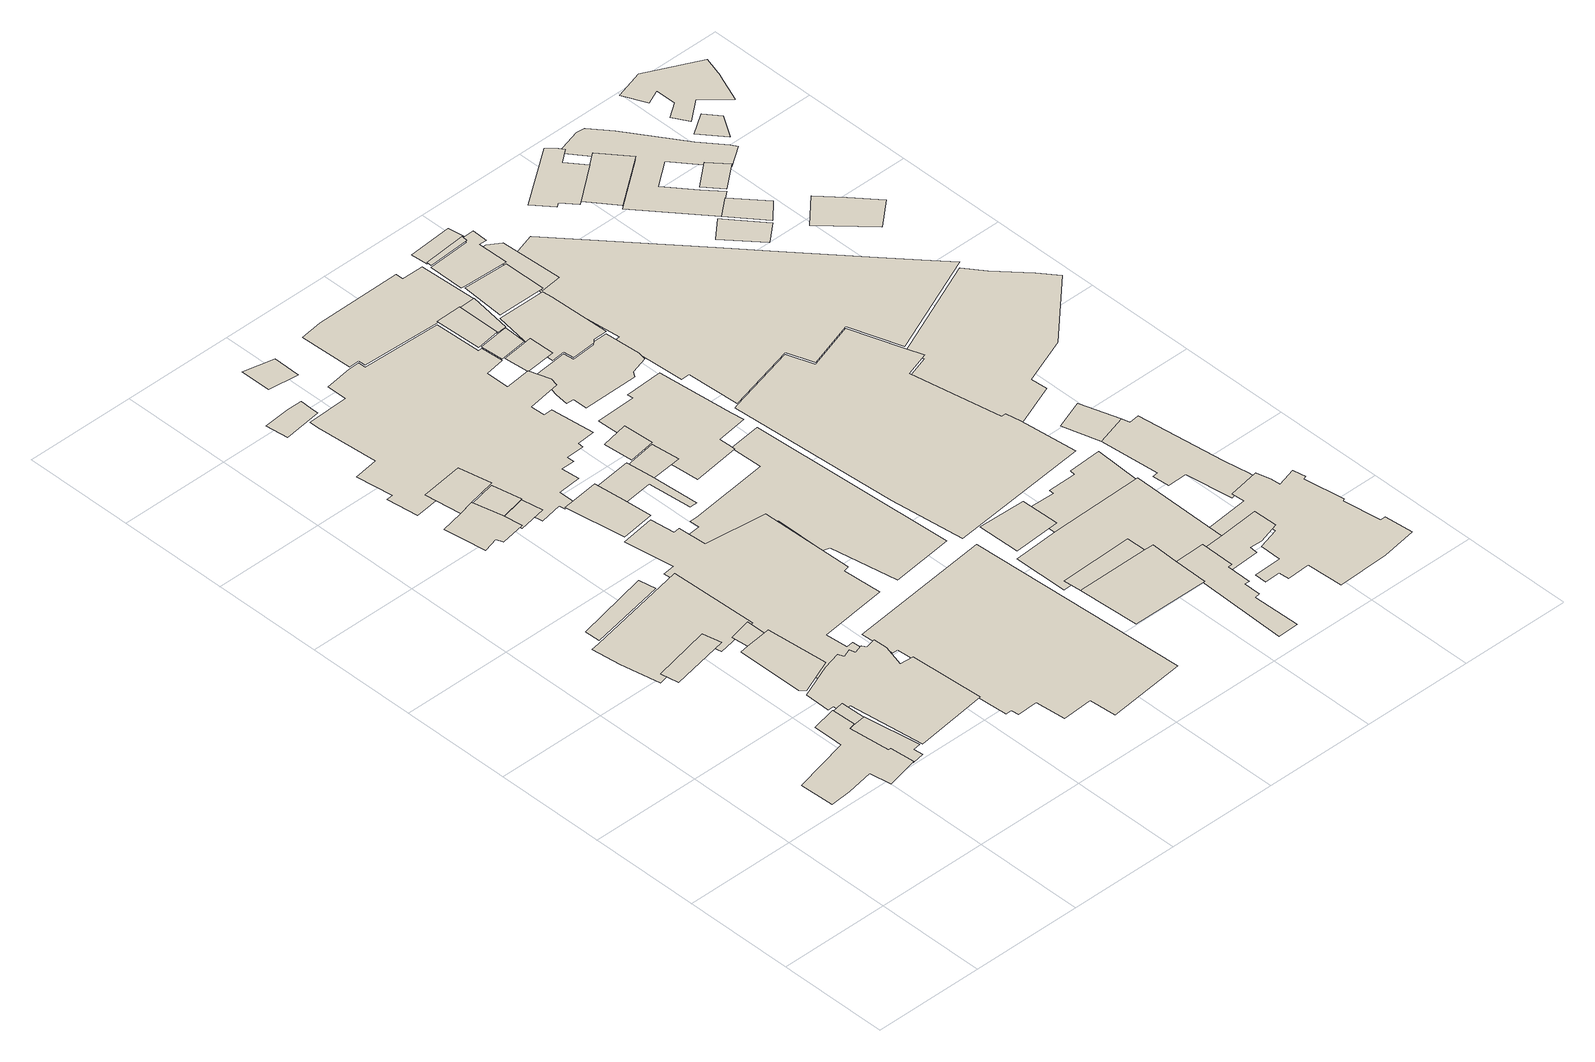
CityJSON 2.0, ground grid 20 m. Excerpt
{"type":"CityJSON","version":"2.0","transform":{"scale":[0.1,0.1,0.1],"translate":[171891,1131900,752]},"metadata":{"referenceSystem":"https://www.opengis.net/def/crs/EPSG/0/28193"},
"CityObjects":{
"building1":{"type":"Building","attributes":{"numberOfFloors":{"value":2,"sources":[{"name":"Amiran Atlas, sheet 12, map 4.3","type":"Secondary cartographic source"}],"paradata":{"author":"Beatrice Vaienti","date":"29-05-2023","comments":"In the atlas the value is \"1-3\", we have chosen a random value between 1 and 3 assigning a higher probability to 1 and 2 floors, respectively p=[0.35,0.35,0.3] for 1, 2, 3 floors","version":0}},"roof":{"type":{"value":"domed","paradata":{"author":"Beatrice Vaienti","date":"29-05-2023","version":0}}},"updatedGeometry":true,"terrainDifference":{"value":"2.074481628805632"}},"geometry":[{"type":"MultiSurface","lod":"0","boundaries":[[[0,1,2,3,4,5,6,7,8,9,10,11,12,13]]]}]},
"building2":{"type":"Building","attributes":{"numberOfFloors":{"value":2,"sources":[{"name":"Amiran Atlas, sheet 12, map 4.3","type":"Secondary cartographic source"}],"paradata":{"author":"Beatrice Vaienti","date":"29-05-2023","comments":"In the atlas the value is \"1-3\", we have chosen a random value between 1 and 3 assigning a higher probability to 1 and 2 floors, respectively p=[0.35,0.35,0.3] for 1, 2, 3 floors","version":0}},"roof":{"type":{"value":"flat","paradata":{"author":"Beatrice Vaienti","date":"29-05-2023","version":0}}},"updatedGeometry":true,"terrainDifference":{"value":"0.5486782169609796"}},"geometry":[{"type":"MultiSurface","lod":"0","boundaries":[[[14,15,16,17,18,19,20,21,22]]]}]},
"building3":{"type":"Building","attributes":{"numberOfFloors":{"value":3,"sources":[{"name":"Amiran Atlas, sheet 12, map 4.3","type":"Secondary cartographic source"}],"paradata":{"author":"Beatrice Vaienti","date":"29-05-2023","comments":"In the atlas the value is \"1-3\", we have chosen a random value between 1 and 3 assigning a higher probability to 1 and 2 floors, respectively p=[0.35,0.35,0.3] for 1, 2, 3 floors","version":0}},"roof":{"type":{"value":"domed","paradata":{"author":"Beatrice Vaienti","date":"29-05-2023","version":0}}},"updatedGeometry":true,"terrainDifference":{"value":"0.3762111903219484"}},"geometry":[{"type":"MultiSurface","lod":"0","boundaries":[[[23,24,25,26]]]}]},
"building4":{"type":"Building","attributes":{"numberOfFloors":{"value":2,"sources":[{"name":"Amiran Atlas, sheet 12, map 4.3","type":"Secondary cartographic source"}],"paradata":{"author":"Beatrice Vaienti","date":"29-05-2023","comments":"In the atlas the value is \"1-3\", we have chosen a random value between 1 and 3 assigning a higher probability to 1 and 2 floors, respectively p=[0.35,0.35,0.3] for 1, 2, 3 floors","version":0}},"roof":{"type":{"value":"domed","paradata":{"author":"Beatrice Vaienti","date":"29-05-2023","version":0}}},"updatedGeometry":true,"terrainDifference":{"value":"1.3086938711354743"}},"geometry":[{"type":"MultiSurface","lod":"0","boundaries":[[[27,28,29,30]]]}]},
"building5":{"type":"Building","attributes":{"numberOfFloors":{"value":2,"sources":[{"name":"Amiran Atlas, sheet 12, map 4.3","type":"Secondary cartographic source"}],"paradata":{"author":"Beatrice Vaienti","date":"29-05-2023","comments":"In the atlas the value is \"1-3\", we have chosen a random value between 1 and 3 assigning a higher probability to 1 and 2 floors, respectively p=[0.35,0.35,0.3] for 1, 2, 3 floors","version":0}},"roof":{"type":{"value":"domed","paradata":{"author":"Beatrice Vaienti","date":"29-05-2023","version":0}}},"updatedGeometry":true,"terrainDifference":{"value":"3.072391813433031"}},"geometry":[{"type":"MultiSurface","lod":"0","boundaries":[[[31,32,33,34,35,36,37,38,39,40]]]}]},
"building6":{"type":"Building","attributes":{"numberOfFloors":{"value":1,"sources":[{"name":"Amiran Atlas, sheet 12, map 4.3","type":"Secondary cartographic source"}],"paradata":{"author":"Beatrice Vaienti","date":"29-05-2023","comments":"In the atlas the value is \"1-3\", we have chosen a random value between 1 and 3 assigning a higher probability to 1 and 2 floors, respectively p=[0.35,0.35,0.3] for 1, 2, 3 floors","version":0}},"roof":{"type":{"value":"hip","paradata":{"author":"Beatrice Vaienti","date":"29-05-2023","comments":"In the Atlas the value is reported is 'gabled (tiles)', however it is not clear whether it refers to a hip or a gable roof. Therefore we assigned a random value between the two.","version":0}}},"updatedGeometry":true,"terrainDifference":{"value":"2.0633502601463114"}},"geometry":[{"type":"MultiSurface","lod":"0","boundaries":[[[41,42,43,44]]]}]},
"building7":{"type":"Building","attributes":{"numberOfFloors":{"value":1,"sources":[{"name":"Amiran Atlas, sheet 12, map 4.3","type":"Secondary cartographic source"}],"paradata":{"author":"Beatrice Vaienti","date":"29-05-2023","comments":"In the atlas the value is \"1-3\", we have chosen a random value between 1 and 3 assigning a higher probability to 1 and 2 floors, respectively p=[0.35,0.35,0.3] for 1, 2, 3 floors","version":0}},"roof":{"type":{"value":"domed","paradata":{"author":"Beatrice Vaienti","date":"29-05-2023","version":0}}},"updatedGeometry":true,"terrainDifference":{"value":"1.0627890467219987"}},"geometry":[{"type":"MultiSurface","lod":"0","boundaries":[[[45,46,47,48,49,50,51]]]}]},
"building8":{"type":"Building","attributes":{"numberOfFloors":{"value":2,"sources":[{"name":"Amiran Atlas, sheet 12, map 4.3","type":"Secondary cartographic source"}],"paradata":{"author":"Beatrice Vaienti","date":"29-05-2023","comments":"In the atlas the value is \"1-3\", we have chosen a random value between 1 and 3 assigning a higher probability to 1 and 2 floors, respectively p=[0.35,0.35,0.3] for 1, 2, 3 floors","version":0}},"roof":{"type":{"value":"domed","paradata":{"author":"Beatrice Vaienti","date":"29-05-2023","version":0}}},"updatedGeometry":true,"terrainDifference":{"value":"1.9803051001821879"}},"geometry":[{"type":"MultiSurface","lod":"0","boundaries":[[[52,53,54,55,56,57,58,59,60,61,62,63,64,65,66,67,68,69]]]}]},
"building9":{"type":"Building","attributes":{"numberOfFloors":{"value":3,"sources":[{"name":"Amiran Atlas, sheet 12, map 4.3","type":"Secondary cartographic source"}],"paradata":{"author":"Beatrice Vaienti","date":"29-05-2023","comments":"In the atlas the value is \"1-3\", we have chosen a random value between 1 and 3 assigning a higher probability to 1 and 2 floors, respectively p=[0.35,0.35,0.3] for 1, 2, 3 floors","version":0}},"roof":{"type":{"value":"domed","paradata":{"author":"Beatrice Vaienti","date":"29-05-2023","version":0}}},"updatedGeometry":true,"terrainDifference":{"value":"0.6016504764178535"}},"geometry":[{"type":"MultiSurface","lod":"0","boundaries":[[[70,71,72,73]]]}]},
"building10":{"type":"Building","attributes":{"numberOfFloors":{"value":2,"sources":[{"name":"Amiran Atlas, sheet 12, map 4.3","type":"Secondary cartographic source"}],"paradata":{"author":"Beatrice Vaienti","date":"29-05-2023","comments":"In the atlas the value is \"1-3\", we have chosen a random value between 1 and 3 assigning a higher probability to 1 and 2 floors, respectively p=[0.35,0.35,0.3] for 1, 2, 3 floors","version":0}},"roof":{"type":{"value":"flat","paradata":{"author":"Beatrice Vaienti","date":"29-05-2023","version":0}}},"updatedGeometry":true,"terrainDifference":{"value":"1.5404087463286706"}},"geometry":[{"type":"MultiSurface","lod":"0","boundaries":[[[74,75,76,77,78,79,80,81,82]]]}]},
"building11":{"type":"Building","attributes":{"numberOfFloors":{"value":1,"sources":[{"name":"Amiran Atlas, sheet 12, map 4.3","type":"Secondary cartographic source"}],"paradata":{"author":"Beatrice Vaienti","date":"29-05-2023","comments":"In the atlas the value is \"1-3\", we have chosen a random value between 1 and 3 assigning a higher probability to 1 and 2 floors, respectively p=[0.35,0.35,0.3] for 1, 2, 3 floors","version":0}},"roof":{"type":{"value":"gable","paradata":{"author":"Beatrice Vaienti","date":"29-05-2023","comments":"In the Atlas the value is reported is 'gabled (tiles)', however it is not clear whether it refers to a hip or a gable roof. Therefore we assigned a random value between the two.","version":0}}},"updatedGeometry":true,"terrainDifference":{"value":"1.4081937754995888"}},"geometry":[{"type":"MultiSurface","lod":"0","boundaries":[[[83,84,85,86,87]]]}]},
"building12":{"type":"Building","attributes":{"numberOfFloors":{"value":2,"sources":[{"name":"Amiran Atlas, sheet 12, map 4.3","type":"Secondary cartographic source"}],"paradata":{"author":"Beatrice Vaienti","date":"29-05-2023","comments":"In the atlas the value is \"1-3\", we have chosen a random value between 1 and 3 assigning a higher probability to 1 and 2 floors, respectively p=[0.35,0.35,0.3] for 1, 2, 3 floors","version":0}},"roof":{"type":{"value":"flat","paradata":{"author":"Beatrice Vaienti","date":"29-05-2023","version":0}}},"updatedGeometry":true,"terrainDifference":{"value":"0.8635000470690429"}},"geometry":[{"type":"MultiSurface","lod":"0","boundaries":[[[88,89,90,91]]]}]},
"building13":{"type":"Building","attributes":{"numberOfFloors":{"value":1,"sources":[{"name":"Amiran Atlas, sheet 12, map 4.3","type":"Secondary cartographic source"}],"paradata":{"author":"Beatrice Vaienti","date":"29-05-2023","comments":"In the atlas the value is \"1-3\", we have chosen a random value between 1 and 3 assigning a higher probability to 1 and 2 floors, respectively p=[0.35,0.35,0.3] for 1, 2, 3 floors","version":0}},"roof":{"type":{"value":"flat","paradata":{"author":"Beatrice Vaienti","date":"29-05-2023","version":0}}},"updatedGeometry":true,"terrainDifference":{"value":"1.0301805889362003"}},"geometry":[{"type":"MultiSurface","lod":"0","boundaries":[[[92,93,94,95]]]}]},
"building14":{"type":"Building","attributes":{"numberOfFloors":{"value":1,"sources":[{"name":"Amiran Atlas, sheet 12, map 4.3","type":"Secondary cartographic source"}],"paradata":{"author":"Beatrice Vaienti","date":"29-05-2023","comments":"In the atlas the value is \"1-3\", we have chosen a random value between 1 and 3 assigning a higher probability to 1 and 2 floors, respectively p=[0.35,0.35,0.3] for 1, 2, 3 floors","version":0}},"roof":{"type":{"value":"flat","paradata":{"author":"Beatrice Vaienti","date":"29-05-2023","version":0}}},"updatedGeometry":true,"terrainDifference":{"value":"0.7000144568916876"}},"geometry":[{"type":"MultiSurface","lod":"0","boundaries":[[[96,97,98,99,100,101]]]}]},
"building15":{"type":"Building","attributes":{"numberOfFloors":{"value":3,"sources":[{"name":"Amiran Atlas, sheet 12, map 4.3","type":"Secondary cartographic source"}],"paradata":{"author":"Beatrice Vaienti","date":"29-05-2023","comments":"In the atlas the value is \"1-3\", we have chosen a random value between 1 and 3 assigning a higher probability to 1 and 2 floors, respectively p=[0.35,0.35,0.3] for 1, 2, 3 floors","version":0}},"roof":{"type":{"value":"flat","paradata":{"author":"Beatrice Vaienti","date":"29-05-2023","version":0}}},"updatedGeometry":true,"terrainDifference":{"value":"4.103244663684164"}},"geometry":[{"type":"MultiSurface","lod":"0","boundaries":[[[102,103,104,105,106,107,108,109,110,111,112,113,114,115,116,117,118,119,120,121,122,123,124,125,126,127,128,129]]]}]},
"building16":{"type":"Building","attributes":{"numberOfFloors":{"value":3,"sources":[{"name":"Amiran Atlas, sheet 12, map 4.3","type":"Secondary cartographic source"}],"paradata":{"author":"Beatrice Vaienti","date":"29-05-2023","comments":"In the atlas the value is \"1-3\", we have chosen a random value between 1 and 3 assigning a higher probability to 1 and 2 floors, respectively p=[0.35,0.35,0.3] for 1, 2, 3 floors","version":0}},"roof":{"type":{"value":"flat","paradata":{"author":"Beatrice Vaienti","date":"29-05-2023","version":0}}},"updatedGeometry":true,"terrainDifference":{"value":"1.193325434871018"}},"geometry":[{"type":"MultiSurface","lod":"0","boundaries":[[[130,131,132,133,134,135]]]}]},
"building17":{"type":"Building","attributes":{"numberOfFloors":{"value":1,"sources":[{"name":"Amiran Atlas, sheet 12, map 4.3","type":"Secondary cartographic source"}],"paradata":{"author":"Beatrice Vaienti","date":"29-05-2023","comments":"In the atlas the value is \"1-3\", we have chosen a random value between 1 and 3 assigning a higher probability to 1 and 2 floors, respectively p=[0.35,0.35,0.3] for 1, 2, 3 floors","version":0}},"roof":{"type":{"value":"flat","paradata":{"author":"Beatrice Vaienti","date":"29-05-2023","version":0}}},"updatedGeometry":true,"terrainDifference":{"value":"0.6307296039356152"}},"geometry":[{"type":"MultiSurface","lod":"0","boundaries":[[[136,137,138,139]]]}]},
"building18":{"type":"Building","attributes":{"numberOfFloors":{"value":2,"sources":[{"name":"Amiran Atlas, sheet 12, map 4.3","type":"Secondary cartographic source"}],"paradata":{"author":"Beatrice Vaienti","date":"29-05-2023","comments":"In the atlas the value is \"1-3\", we have chosen a random value between 1 and 3 assigning a higher probability to 1 and 2 floors, respectively p=[0.35,0.35,0.3] for 1, 2, 3 floors","version":0}},"roof":{"type":{"value":"flat","paradata":{"author":"Beatrice Vaienti","date":"29-05-2023","version":0}}},"updatedGeometry":true,"terrainDifference":{"value":"4.043387596814894"}},"geometry":[{"type":"MultiSurface","lod":"0","boundaries":[[[140,141,142,143,144,145,146,147,148,149,150,151]]]}]},
"building19":{"type":"Building","attributes":{"numberOfFloors":{"value":2,"sources":[{"name":"Amiran Atlas, sheet 12, map 4.3","type":"Secondary cartographic source"}],"paradata":{"author":"Beatrice Vaienti","date":"29-05-2023","comments":"In the atlas the value is \"1-3\", we have chosen a random value between 1 and 3 assigning a higher probability to 1 and 2 floors, respectively p=[0.35,0.35,0.3] for 1, 2, 3 floors","version":0}},"roof":{"type":{"value":"flat","paradata":{"author":"Beatrice Vaienti","date":"29-05-2023","version":0}}},"updatedGeometry":true,"terrainDifference":{"value":"4.734466979904682"}},"geometry":[{"type":"MultiSurface","lod":"0","boundaries":[[[152,153,154,155,156,157,158,159,160,161,162,163,164,165,166,167,168,169,170,171,172,173,174,175,176,177,178,179,180,181,182,183,184,185,186,187,188,189,190,191]]]}]},
"building20":{"type":"Building","attributes":{"numberOfFloors":{"value":2,"sources":[{"name":"Amiran Atlas, sheet 12, map 4.3","type":"Secondary cartographic source"}],"paradata":{"author":"Beatrice Vaienti","date":"29-05-2023","comments":"In the atlas the value is \"1-3\", we have chosen a random value between 1 and 3 assigning a higher probability to 1 and 2 floors, respectively p=[0.35,0.35,0.3] for 1, 2, 3 floors","version":0}},"roof":{"type":{"value":"domed","paradata":{"author":"Beatrice Vaienti","date":"29-05-2023","version":0}}},"updatedGeometry":true,"terrainDifference":{"value":"1.2272207098255168"}},"geometry":[{"type":"MultiSurface","lod":"0","boundaries":[[[192,193,194,195,196,197,198]]]}]},
"building21":{"type":"Building","attributes":{"numberOfFloors":{"value":2,"sources":[{"name":"Amiran Atlas, sheet 12, map 4.3","type":"Secondary cartographic source"}],"paradata":{"author":"Beatrice Vaienti","date":"29-05-2023","comments":"In the atlas the value is \"1-3\", we have chosen a random value between 1 and 3 assigning a higher probability to 1 and 2 floors, respectively p=[0.35,0.35,0.3] for 1, 2, 3 floors","version":0}},"roof":{"type":{"value":"flat","paradata":{"author":"Beatrice Vaienti","date":"29-05-2023","version":0}}},"updatedGeometry":true,"terrainDifference":{"value":"1.0851306520896034"}},"geometry":[{"type":"MultiSurface","lod":"0","boundaries":[[[199,200,201,202,203]]]}]},
"building22":{"type":"Building","attributes":{"numberOfFloors":{"value":3,"sources":[{"name":"Amiran Atlas, sheet 12, map 4.3","type":"Secondary cartographic source"}],"paradata":{"author":"Beatrice Vaienti","date":"29-05-2023","comments":"In the atlas the value is \"1-3\", we have chosen a random value between 1 and 3 assigning a higher probability to 1 and 2 floors, respectively p=[0.35,0.35,0.3] for 1, 2, 3 floors","version":0}},"roof":{"type":{"value":"flat","paradata":{"author":"Beatrice Vaienti","date":"29-05-2023","version":0}}},"updatedGeometry":true,"terrainDifference":{"value":"3.823488168609445"}},"geometry":[{"type":"MultiSurface","lod":"0","boundaries":[[[204,205,206,207,208,209,210,211,212,213,214,215,216,217,218]]]}]},
"building23":{"type":"Building","attributes":{"numberOfFloors":{"value":1,"sources":[{"name":"Amiran Atlas, sheet 12, map 4.3","type":"Secondary cartographic source"}],"paradata":{"author":"Beatrice Vaienti","date":"29-05-2023","comments":"In the atlas the value is \"1-3\", we have chosen a random value between 1 and 3 assigning a higher probability to 1 and 2 floors, respectively p=[0.35,0.35,0.3] for 1, 2, 3 floors","version":0}},"roof":{"type":{"value":"flat","paradata":{"author":"Beatrice Vaienti","date":"29-05-2023","version":0}}},"updatedGeometry":true,"terrainDifference":{"value":"0.947136660264805"}},"geometry":[{"type":"MultiSurface","lod":"0","boundaries":[[[219,220,221,222]]]}]},
"building24":{"type":"Building","attributes":{"numberOfFloors":{"value":2,"paradata":{"author":"INFERRED","date":"05-06-2023","comments":"Random Forest Classifier","version":0}},"roof":{"type":{"value":"flat","paradata":{"author":"INFERRED","date":"05-06-2023","comments":"Random Forest Classifier","version":0}}},"updatedGeometry":true,"terrainDifference":{"value":"1.7829461298545357"}},"geometry":[{"type":"MultiSurface","lod":"0","boundaries":[[[223,224,225,226,227,228,229,230,231,232,233]]]}]},
"building25":{"type":"Building","attributes":{"numberOfFloors":{"value":1,"paradata":{"author":"INFERRED","date":"05-06-2023","comments":"Random Forest Classifier","version":0}},"roof":{"type":{"value":"flat","paradata":{"author":"Beatrice Vaienti","date":"29-05-2023","version":0}}},"updatedGeometry":true,"terrainDifference":{"value":"0.9729799682664453"}},"geometry":[{"type":"MultiSurface","lod":"0","boundaries":[[[234,235,236,237,238]]]}]},
"building26":{"type":"Building","attributes":{"numberOfFloors":{"value":1,"paradata":{"author":"INFERRED","date":"05-06-2023","comments":"Random Forest Classifier","version":0}},"roof":{"type":{"value":"flat","paradata":{"author":"INFERRED","date":"05-06-2023","comments":"Random Forest Classifier","version":0}}},"updatedGeometry":true,"terrainDifference":{"value":"0.8793564127014252"}},"geometry":[{"type":"MultiSurface","lod":"0","boundaries":[[[239,240,241,242,243]]]}]},
"building27":{"type":"Building","attributes":{"numberOfFloors":{"value":2,"sources":[{"name":"Amiran Atlas, sheet 12, map 4.3","type":"Secondary cartographic source"}],"paradata":{"author":"Beatrice Vaienti","date":"29-05-2023","comments":"In the atlas the value is \"1-3\", we have chosen a random value between 1 and 3 assigning a higher probability to 1 and 2 floors, respectively p=[0.35,0.35,0.3] for 1, 2, 3 floors","version":0}},"roof":{"type":{"value":"flat","paradata":{"author":"Beatrice Vaienti","date":"29-05-2023","version":0}}},"updatedGeometry":true,"terrainDifference":{"value":"2.7832928497674874"}},"geometry":[{"type":"MultiSurface","lod":"0","boundaries":[[[244,245,246,247,248,249,250,251,252,253,254,255,256]]]}]},
"building28":{"type":"Building","attributes":{"numberOfFloors":{"value":3,"paradata":{"author":"INFERRED","date":"05-06-2023","comments":"Random Forest Classifier","version":0}},"roof":{"type":{"value":"flat","paradata":{"author":"INFERRED","date":"05-06-2023","comments":"Random Forest Classifier","version":0}}},"updatedGeometry":true,"terrainDifference":{"value":"1.023991182203288"}},"geometry":[{"type":"MultiSurface","lod":"0","boundaries":[[[257,258,259,260]]]}]},
"building29":{"type":"Building","attributes":{"numberOfFloors":{"value":1,"sources":[{"name":"Amiran Atlas, sheet 12, map 4.3","type":"Secondary cartographic source"}],"paradata":{"author":"Beatrice Vaienti","date":"29-05-2023","comments":"In the atlas the value is \"1-3\", we have chosen a random value between 1 and 3 assigning a higher probability to 1 and 2 floors, respectively p=[0.35,0.35,0.3] for 1, 2, 3 floors","version":0}},"roof":{"type":{"value":"flat","paradata":{"author":"Beatrice Vaienti","date":"29-05-2023","version":0}}},"updatedGeometry":true,"terrainDifference":{"value":"2.372359886841732"}},"geometry":[{"type":"MultiSurface","lod":"0","boundaries":[[[261,262,263,264,265,266]]]}]},
"building30":{"type":"Building","attributes":{"numberOfFloors":{"value":3,"sources":[{"name":"Amiran Atlas, sheet 12, map 4.3","type":"Secondary cartographic source"}],"paradata":{"author":"Beatrice Vaienti","date":"29-05-2023","comments":"In the atlas the value is \"1-3\", we have chosen a random value between 1 and 3 assigning a higher probability to 1 and 2 floors, respectively p=[0.35,0.35,0.3] for 1, 2, 3 floors","version":0}},"roof":{"type":{"value":"flat","paradata":{"author":"Beatrice Vaienti","date":"29-05-2023","version":0}}},"updatedGeometry":true,"terrainDifference":{"value":"2.4997884565589485"}},"geometry":[{"type":"MultiSurface","lod":"0","boundaries":[[[267,268,269,270,271,272,273,274,275,276,277,278,279,280,281,282]]]}]},
"building31":{"type":"Building","attributes":{"numberOfFloors":{"value":1,"sources":[{"name":"Amiran Atlas, sheet 12, map 4.3","type":"Secondary cartographic source"}],"paradata":{"author":"Beatrice Vaienti","date":"29-05-2023","comments":"In the atlas the value is \"1-3\", we have chosen a random value between 1 and 3 assigning a higher probability to 1 and 2 floors, respectively p=[0.35,0.35,0.3] for 1, 2, 3 floors","version":0}},"roof":{"type":{"value":"flat","paradata":{"author":"Beatrice Vaienti","date":"29-05-2023","version":0}}},"updatedGeometry":true,"terrainDifference":{"value":"1.896383085591253"}},"geometry":[{"type":"MultiSurface","lod":"0","boundaries":[[[283,261,266,284]]]}]},
"building32":{"type":"Building","attributes":{"numberOfFloors":{"value":1,"paradata":{"author":"INFERRED","date":"05-06-2023","comments":"Random Forest Classifier","version":0}},"roof":{"type":{"value":"flat","paradata":{"author":"INFERRED","date":"05-06-2023","comments":"Random Forest Classifier","version":0}}},"updatedGeometry":true,"terrainDifference":{"value":"0.6586719896204304"}},"geometry":[{"type":"MultiSurface","lod":"0","boundaries":[[[285,286,287,288]]]}]},
"building33":{"type":"Building","attributes":{"numberOfFloors":{"value":2,"sources":[{"name":"Amiran Atlas, sheet 12, map 4.3","type":"Secondary cartographic source"}],"paradata":{"author":"Beatrice Vaienti","date":"29-05-2023","comments":"In the atlas the value is \"1-3\", we have chosen a random value between 1 and 3 assigning a higher probability to 1 and 2 floors, respectively p=[0.35,0.35,0.3] for 1, 2, 3 floors","version":0}},"roof":{"type":{"value":"flat","paradata":{"author":"Beatrice Vaienti","date":"29-05-2023","version":0}}},"updatedGeometry":true,"terrainDifference":{"value":"1.4968389882610647"}},"geometry":[{"type":"MultiSurface","lod":"0","boundaries":[[[289,290,291,292]]]}]},
"building34":{"type":"Building","attributes":{"numberOfFloors":{"value":1,"sources":[{"name":"Amiran Atlas, sheet 12, map 4.3","type":"Secondary cartographic source"}],"paradata":{"author":"Beatrice Vaienti","date":"29-05-2023","comments":"In the atlas the value is \"1-3\", we have chosen a random value between 1 and 3 assigning a higher probability to 1 and 2 floors, respectively p=[0.35,0.35,0.3] for 1, 2, 3 floors","version":0}},"roof":{"type":{"value":"flat","paradata":{"author":"Beatrice Vaienti","date":"29-05-2023","version":0}}},"updatedGeometry":true,"terrainDifference":{"value":"1.8644374769590795"}},"geometry":[{"type":"MultiSurface","lod":"0","boundaries":[[[293,294,295,296,297,298,299,300,301,302]]]}]},
"building35":{"type":"Building","attributes":{"numberOfFloors":{"value":2,"sources":[{"name":"Amiran Atlas, sheet 12, map 4.3","type":"Secondary cartographic source"}],"paradata":{"author":"Beatrice Vaienti","date":"29-05-2023","comments":"In the atlas the value is \"1-3\", we have chosen a random value between 1 and 3 assigning a higher probability to 1 and 2 floors, respectively p=[0.35,0.35,0.3] for 1, 2, 3 floors","version":0}},"roof":{"type":{"value":"domed","paradata":{"author":"Beatrice Vaienti","date":"29-05-2023","version":0}}},"updatedGeometry":true,"terrainDifference":{"value":"2.2741471567351836"}},"geometry":[{"type":"MultiSurface","lod":"0","boundaries":[[[303,304,305,306,307,308,309,310,311,312,313]]]}]},
"building36":{"type":"Building","attributes":{"numberOfFloors":{"value":3,"sources":[{"name":"Amiran Atlas, sheet 12, map 4.3","type":"Secondary cartographic source"}],"paradata":{"author":"Beatrice Vaienti","date":"29-05-2023","comments":"In the atlas the value is \"1-3\", we have chosen a random value between 1 and 3 assigning a higher probability to 1 and 2 floors, respectively p=[0.35,0.35,0.3] for 1, 2, 3 floors","version":0}},"roof":{"type":{"value":"flat","paradata":{"author":"Beatrice Vaienti","date":"29-05-2023","version":0}}},"updatedGeometry":true,"terrainDifference":{"value":"3.44950197597628"}},"geometry":[{"type":"MultiSurface","lod":"0","boundaries":[[[314,315,316,317,318,319,320,321,322,323,324]]]}]},
"building37":{"type":"Building","attributes":{"numberOfFloors":{"value":3,"paradata":{"author":"INFERRED","date":"05-06-2023","comments":"Random Forest Classifier","version":0}},"roof":{"type":{"value":"flat","paradata":{"author":"INFERRED","date":"05-06-2023","comments":"Random Forest Classifier","version":0}}},"updatedGeometry":true,"terrainDifference":{"value":"1.4760043350395282"}},"geometry":[{"type":"MultiSurface","lod":"0","boundaries":[[[325,326,327,328,329]]]}]},
"building38":{"type":"Building","attributes":{"numberOfFloors":{"value":3,"paradata":{"author":"INFERRED","date":"05-06-2023","comments":"Random Forest Classifier","version":0}},"roof":{"type":{"value":"flat","paradata":{"author":"INFERRED","date":"05-06-2023","comments":"Random Forest Classifier","version":0}}},"updatedGeometry":true,"terrainDifference":{"value":"0.41872022301936523"}},"geometry":[{"type":"MultiSurface","lod":"0","boundaries":[[[330,331,332,333]]]}]},
"building39":{"type":"Building","attributes":{"numberOfFloors":{"value":2,"paradata":{"author":"INFERRED","date":"05-06-2023","comments":"Random Forest Classifier","version":0}},"roof":{"type":{"value":"flat","paradata":{"author":"INFERRED","date":"05-06-2023","comments":"Random Forest Classifier","version":0}}},"updatedGeometry":true,"terrainDifference":{"value":"1.1650914044838865"}},"geometry":[{"type":"MultiSurface","lod":"0","boundaries":[[[334,335,336,337,338,339,340,341,342,343]]]}]},
"building40":{"type":"Building","attributes":{"numberOfFloors":{"value":2,"paradata":{"author":"INFERRED","date":"05-06-2023","comments":"Random Forest Classifier","version":0}},"roof":{"type":{"value":"flat","paradata":{"author":"INFERRED","date":"05-06-2023","comments":"Random Forest Classifier","version":0}}},"updatedGeometry":true,"terrainDifference":{"value":"0.631676879881532"}},"geometry":[{"type":"MultiSurface","lod":"0","boundaries":[[[344,345,346,347]]]}]},
"building41":{"type":"Building","attributes":{"numberOfFloors":{"value":1,"sources":[{"name":"Amiran Atlas, sheet 12, map 4.3","type":"Secondary cartographic source"}],"paradata":{"author":"Beatrice Vaienti","date":"29-05-2023","comments":"In the atlas the value is \"1-3\", we have chosen a random value between 1 and 3 assigning a higher probability to 1 and 2 floors, respectively p=[0.35,0.35,0.3] for 1, 2, 3 floors","version":0}},"roof":{"type":{"value":"flat","paradata":{"author":"Beatrice Vaienti","date":"29-05-2023","version":0}}},"updatedGeometry":true,"terrainDifference":{"value":"2.299550155060715"}},"geometry":[{"type":"MultiSurface","lod":"0","boundaries":[[[348,349,350,351,352,353,354,355]]]}]},
"building42":{"type":"Building","attributes":{"numberOfFloors":{"value":2,"sources":[{"name":"Amiran Atlas, sheet 12, map 4.3","type":"Secondary cartographic source"}],"paradata":{"author":"Beatrice Vaienti","date":"29-05-2023","comments":"In the atlas the value is \"1-3\", we have chosen a random value between 1 and 3 assigning a higher probability to 1 and 2 floors, respectively p=[0.35,0.35,0.3] for 1, 2, 3 floors","version":0}},"roof":{"type":{"value":"hip","paradata":{"author":"Beatrice Vaienti","date":"29-05-2023","comments":"In the Atlas the value is reported is 'gabled (tiles)', however it is not clear whether it refers to a hip or a gable roof. Therefore we assigned a random value between the two.","version":0}}},"updatedGeometry":true,"terrainDifference":{"value":"1.1881056658420712"}},"geometry":[{"type":"MultiSurface","lod":"0","boundaries":[[[356,357,358,359,360,361]]]}]},
"building43":{"type":"Building","attributes":{"numberOfFloors":{"value":1,"sources":[{"name":"Amiran Atlas, sheet 12, map 4.3","type":"Secondary cartographic source"}],"paradata":{"author":"Beatrice Vaienti","date":"29-05-2023","comments":"In the atlas the value is \"1-3\", we have chosen a random value between 1 and 3 assigning a higher probability to 1 and 2 floors, respectively p=[0.35,0.35,0.3] for 1, 2, 3 floors","version":0}},"roof":{"type":{"value":"flat","paradata":{"author":"Beatrice Vaienti","date":"29-05-2023","version":0}}},"updatedGeometry":true,"terrainDifference":{"value":"4.24266647987254"}},"geometry":[{"type":"MultiSurface","lod":"0","boundaries":[[[362,363,364,365,366,367,368,369,370,371,372,373,374,375]]]}]},
"building44":{"type":"Building","attributes":{"numberOfFloors":{"value":1,"sources":[{"name":"Amiran Atlas, sheet 12, map 4.3","type":"Secondary cartographic source"}],"paradata":{"author":"Beatrice Vaienti","date":"29-05-2023","comments":"In the atlas the value is \"1-3\", we have chosen a random value between 1 and 3 assigning a higher probability to 1 and 2 floors, respectively p=[0.35,0.35,0.3] for 1, 2, 3 floors","version":0}},"roof":{"type":{"value":"flat","paradata":{"author":"Beatrice Vaienti","date":"29-05-2023","version":0}}},"updatedGeometry":true,"terrainDifference":{"value":"1.3139645837519784"}},"geometry":[{"type":"MultiSurface","lod":"0","boundaries":[[[376,377,378,379,380,381,382,383]]]}]},
"building45":{"type":"Building","attributes":{"numberOfFloors":{"value":2,"sources":[{"name":"Amiran Atlas, sheet 12, map 4.3","type":"Secondary cartographic source"}],"paradata":{"author":"Beatrice Vaienti","date":"29-05-2023","comments":"In the atlas the value is \"1-3\", we have chosen a random value between 1 and 3 assigning a higher probability to 1 and 2 floors, respectively p=[0.35,0.35,0.3] for 1, 2, 3 floors","version":0}},"roof":{"type":{"value":"flat","paradata":{"author":"Beatrice Vaienti","date":"29-05-2023","version":0}}},"updatedGeometry":true,"terrainDifference":{"value":"2.5576023336587244"}},"geometry":[{"type":"MultiSurface","lod":"0","boundaries":[[[384,385,386,387,388,389,390,391,392,393,394,395,396,397,398,399,400,401,402,403,404,405,406,407,408,409]]]}]},
"building46":{"type":"Building","attributes":{"numberOfFloors":{"value":2,"sources":[{"name":"Amiran Atlas, sheet 12, map 4.3","type":"Secondary cartographic source"}],"paradata":{"author":"Beatrice Vaienti","date":"29-05-2023","comments":"In the atlas the value is \"1-3\", we have chosen a random value between 1 and 3 assigning a higher probability to 1 and 2 floors, respectively p=[0.35,0.35,0.3] for 1, 2, 3 floors","version":0}},"roof":{"type":{"value":"flat","paradata":{"author":"Beatrice Vaienti","date":"29-05-2023","version":0}}},"updatedGeometry":true,"terrainDifference":{"value":"1.4471392662484432"}},"geometry":[{"type":"MultiSurface","lod":"0","boundaries":[[[410,411,412,413,414,415,416,417,418,419,420,421]]]}]},
"building47":{"type":"Building","attributes":{"numberOfFloors":{"value":1,"sources":[{"name":"Amiran Atlas, sheet 12, map 4.3","type":"Secondary cartographic source"}],"paradata":{"author":"Beatrice Vaienti","date":"29-05-2023","comments":"In the atlas the value is \"1-3\", we have chosen a random value between 1 and 3 assigning a higher probability to 1 and 2 floors, respectively p=[0.35,0.35,0.3] for 1, 2, 3 floors","version":0}},"roof":{"type":{"value":"flat","paradata":{"author":"Beatrice Vaienti","date":"29-05-2023","version":0}}},"updatedGeometry":true,"terrainDifference":{"value":"0.7231741021701601"}},"geometry":[{"type":"MultiSurface","lod":"0","boundaries":[[[418,422,423,419]]]}]},
"building48":{"type":"Building","attributes":{"numberOfFloors":{"value":2,"sources":[{"name":"Amiran Atlas, sheet 12, map 4.3","type":"Secondary cartographic source"}],"paradata":{"author":"Beatrice Vaienti","date":"29-05-2023","comments":"In the atlas the value is \"1-3\", we have chosen a random value between 1 and 3 assigning a higher probability to 1 and 2 floors, respectively p=[0.35,0.35,0.3] for 1, 2, 3 floors","version":0}},"roof":{"type":{"value":"flat","paradata":{"author":"Beatrice Vaienti","date":"29-05-2023","version":0}}},"updatedGeometry":true,"terrainDifference":{"value":"5.6920635920981875"}},"geometry":[{"type":"MultiSurface","lod":"0","boundaries":[[[424,425,426,427,428,429,430,431,432,433,434,435,436,437,438,439,440]]]}]},
"building49":{"type":"Building","attributes":{"numberOfFloors":{"value":2,"sources":[{"name":"Amiran Atlas, sheet 12, map 4.3","type":"Secondary cartographic source"}],"paradata":{"author":"Beatrice Vaienti","date":"29-05-2023","comments":"In the atlas the value is \"1-3\", we have chosen a random value between 1 and 3 assigning a higher probability to 1 and 2 floors, respectively p=[0.35,0.35,0.3] for 1, 2, 3 floors","version":0}},"roof":{"type":{"value":"flat","paradata":{"author":"Beatrice Vaienti","date":"29-05-2023","version":0}}},"updatedGeometry":true,"terrainDifference":{"value":"1.6553637148992857"}},"geometry":[{"type":"MultiSurface","lod":"0","boundaries":[[[441,442,443,444,445,446,447,448,449]]]}]},
"building50":{"type":"Building","attributes":{"numberOfFloors":{"value":2,"sources":[{"name":"Amiran Atlas, sheet 12, map 4.3","type":"Secondary cartographic source"}],"paradata":{"author":"Beatrice Vaienti","date":"29-05-2023","comments":"In the atlas the value is \"1-3\", we have chosen a random value between 1 and 3 assigning a higher probability to 1 and 2 floors, respectively p=[0.35,0.35,0.3] for 1, 2, 3 floors","version":0}},"roof":{"type":{"value":"flat","paradata":{"author":"Beatrice Vaienti","date":"29-05-2023","version":0}}},"updatedGeometry":true,"terrainDifference":{"value":"0.7489495939580957"}},"geometry":[{"type":"MultiSurface","lod":"0","boundaries":[[[450,451,452,453,454]]]}]},
"building51":{"type":"Building","attributes":{"numberOfFloors":{"value":1,"sources":[{"name":"Amiran Atlas, sheet 12, map 4.3","type":"Secondary cartographic source"}],"paradata":{"author":"Beatrice Vaienti","date":"29-05-2023","comments":"In the atlas the value is \"1-3\", we have chosen a random value between 1 and 3 assigning a higher probability to 1 and 2 floors, respectively p=[0.35,0.35,0.3] for 1, 2, 3 floors","version":0}},"roof":{"type":{"value":"flat","paradata":{"author":"Beatrice Vaienti","date":"29-05-2023","version":0}}},"updatedGeometry":true,"terrainDifference":{"value":"0.5287917080521584"}},"geometry":[{"type":"MultiSurface","lod":"0","boundaries":[[[455,456,457,458,459]]]}]},
"building52":{"type":"Building","attributes":{"numberOfFloors":{"value":3,"sources":[{"name":"Amiran Atlas, sheet 12, map 4.3","type":"Secondary cartographic source"}],"paradata":{"author":"Beatrice Vaienti","date":"29-05-2023","comments":"In the atlas the value is \"1-3\", we have chosen a random value between 1 and 3 assigning a higher probability to 1 and 2 floors, respectively p=[0.35,0.35,0.3] for 1, 2, 3 floors","version":0}},"roof":{"type":{"value":"flat","paradata":{"author":"INFERRED","date":"05-06-2023","comments":"Random Forest Classifier","version":0}}},"updatedGeometry":true,"terrainDifference":{"value":"2.9262020081412046"}},"geometry":[{"type":"MultiSurface","lod":"0","boundaries":[[[460,461,462,463,464,465,466,467,468,469,470,471,472]]]}]},
"building53":{"type":"Building","attributes":{"numberOfFloors":{"value":3,"sources":[{"name":"Amiran Atlas, sheet 12, map 4.3","type":"Secondary cartographic source"}],"paradata":{"author":"Beatrice Vaienti","date":"29-05-2023","comments":"In the atlas the value is \"1-3\", we have chosen a random value between 1 and 3 assigning a higher probability to 1 and 2 floors, respectively p=[0.35,0.35,0.3] for 1, 2, 3 floors","version":0}},"roof":{"type":{"value":"flat","paradata":{"author":"Beatrice Vaienti","date":"29-05-2023","version":0}}},"updatedGeometry":true,"terrainDifference":{"value":"0.495158021989977"}},"geometry":[{"type":"MultiSurface","lod":"0","boundaries":[[[473,474,475,476]]]}]},
"building54":{"type":"Building","attributes":{"numberOfFloors":{"value":3,"sources":[{"name":"Amiran Atlas, sheet 12, map 4.3","type":"Secondary cartographic source"}],"paradata":{"author":"Beatrice Vaienti","date":"29-05-2023","comments":"In the atlas the value is \"1-3\", we have chosen a random value between 1 and 3 assigning a higher probability to 1 and 2 floors, respectively p=[0.35,0.35,0.3] for 1, 2, 3 floors","version":0}},"roof":{"type":{"value":"flat","paradata":{"author":"Beatrice Vaienti","date":"29-05-2023","version":0}}},"updatedGeometry":true,"terrainDifference":{"value":"1.5576627448947402"}},"geometry":[{"type":"MultiSurface","lod":"0","boundaries":[[[477,478,479,480,481,482,483,484,485,486,487,488,475,489,490,491,492]]]}]},
"building55":{"type":"Building","attributes":{"numberOfFloors":{"value":1,"sources":[{"name":"Amiran Atlas, sheet 12, map 4.3","type":"Secondary cartographic source"}],"paradata":{"author":"Beatrice Vaienti","date":"29-05-2023","comments":"In the atlas the value is \"1-3\", we have chosen a random value between 1 and 3 assigning a higher probability to 1 and 2 floors, respectively p=[0.35,0.35,0.3] for 1, 2, 3 floors","version":0}},"roof":{"type":{"value":"flat","paradata":{"author":"Beatrice Vaienti","date":"29-05-2023","version":0}}},"updatedGeometry":true,"terrainDifference":{"value":"0.593177614626824"}},"geometry":[{"type":"MultiSurface","lod":"0","boundaries":[[[493,494,495,496]]]}]},
"building56":{"type":"Building","attributes":{"numberOfFloors":{"value":1,"sources":[{"name":"Amiran Atlas, sheet 12, map 4.3","type":"Secondary cartographic source"}],"paradata":{"author":"Beatrice Vaienti","date":"29-05-2023","comments":"In the atlas the value is \"1-3\", we have chosen a random value between 1 and 3 assigning a higher probability to 1 and 2 floors, respectively p=[0.35,0.35,0.3] for 1, 2, 3 floors","version":0}},"roof":{"type":{"value":"flat","paradata":{"author":"Beatrice Vaienti","date":"29-05-2023","version":0}}},"updatedGeometry":true,"terrainDifference":{"value":"0.8093639512045775"}},"geometry":[{"type":"MultiSurface","lod":"0","boundaries":[[[497,498,499,500,501]]]}]},
"building57":{"type":"Building","attributes":{"numberOfFloors":{"value":1,"sources":[{"name":"Amiran Atlas, sheet 12, map 4.3","type":"Secondary cartographic source"}],"paradata":{"author":"Beatrice Vaienti","date":"29-05-2023","comments":"In the atlas the value is \"1-3\", we have chosen a random value between 1 and 3 assigning a higher probability to 1 and 2 floors, respectively p=[0.35,0.35,0.3] for 1, 2, 3 floors","version":0}},"roof":{"type":{"value":"flat","paradata":{"author":"Beatrice Vaienti","date":"29-05-2023","version":0}}},"updatedGeometry":true,"terrainDifference":{"value":"0.4821382809950737"}},"geometry":[{"type":"MultiSurface","lod":"0","boundaries":[[[502,503,504,505]]]}]},
"building58":{"type":"Building","attributes":{"numberOfFloors":{"value":1,"sources":[{"name":"Amiran Atlas, sheet 12, map 4.3","type":"Secondary cartographic source"}],"paradata":{"author":"Beatrice Vaienti","date":"29-05-2023","comments":"In the atlas the value is \"1-3\", we have chosen a random value between 1 and 3 assigning a higher probability to 1 and 2 floors, respectively p=[0.35,0.35,0.3] for 1, 2, 3 floors","version":0}},"roof":{"type":{"value":"flat","paradata":{"author":"Beatrice Vaienti","date":"29-05-2023","version":0}}},"updatedGeometry":true,"terrainDifference":{"value":"1.36653571412561"}},"geometry":[{"type":"MultiSurface","lod":"0","boundaries":[[[506,507,508,509,510,511,512,513,514,515,516,517,518]]]}]}
},
"vertices":[
[102,89,123],[162,103,123],[158,148,123],[153,147,123],[146,222,123],[158,225,123],[156,269,123],[111,259,123],[111,215,123],[111,204,123],[5,178,123],[8,116,123],[46,119,123],[96,128,123],
[196,126,121],[181,228,121],[158,225,121],[146,222,121],[153,147,121],[158,148,121],[162,103,121],[184,107,121],[182,124,121],
[158,225,120],[181,228,120],[180,273,120],[156,269,120],
[36,509,118],[41,476,118],[150,498,118],[143,532,118],
[22,581,100],[36,509,100],[143,532,100],[150,498,100],[176,503,100],[217,512,100],[228,513,100],[224,674,100],[33,637,100],[16,634,100],
[32,664,106],[33,637,106],[175,664,106],[169,694,106],
[162,469,110],[162,347,110],[171,339,110],[235,365,110],[225,477,110],[217,476,110],[179,472,110],
[306,364,101],[290,359,101],[287,369,101],[272,364,101],[268,374,101],[235,365,101],[171,339,101],[170,293,101],[181,293,101],[180,273,101],[201,278,101],[217,141,101],[352,159,101],[344,293,101],[319,294,101],[330,336,101],[329,360,101],[311,356,101],
[217,512,109],[176,503,109],[179,472,109],[217,476,109],
[87,987,104],[45,978,104],[50,943,104],[56,901,104],[84,909,104],[89,897,104],[134,905,104],[129,941,104],[117,994,104],
[168,1005,105],[156,1063,105],[79,1053,105],[87,987,105],[112,993,105],
[129,941,98],[134,905,98],[185,914,98],[179,952,98],
[129,941,100],[179,952,100],[168,1005,100],[117,994,100],
[94,1297,105],[94,1313,105],[95,1333,105],[68,1333,105],[19,1329,105],[24,1288,105],
[329,360,71],[327,404,71],[314,402,71],[311,443,71],[435,458,71],[431,529,71],[441,531,71],[437,702,71],[326,715,71],[323,767,71],[311,766,71],[306,810,71],[244,801,71],[257,711,71],[235,708,71],[238,676,71],[224,674,71],[228,513,71],[217,512,71],[217,476,71],[225,477,71],[235,365,71],[268,374,71],[272,364,71],[287,369,71],[290,359,71],[306,364,71],[311,356,71],
[244,801,80],[306,810,80],[302,863,80],[296,919,80],[248,913,80],[228,911,80],
[89,1396,93],[143,1389,93],[144,1439,93],[88,1451,93],
[372,355,60],[386,139,60],[397,140,60],[398,125,60],[436,127,60],[441,72,60],[496,75,60],[500,26,60],[644,42,60],[622,446,60],[359,416,60],[362,355,60],
[369,1086,77],[354,1086,77],[352,1112,77],[414,1122,77],[418,1137,77],[406,1174,77],[359,1169,77],[359,1212,77],[395,1218,77],[392,1258,77],[385,1257,77],[382,1342,77],[239,1347,77],[239,1360,77],[220,1360,77],[169,1353,77],[169,1316,77],[94,1313,77],[94,1297,77],[103,1183,77],[57,1176,77],[66,1109,77],[54,1108,77],[61,1051,77],[79,1053,77],[156,1063,77],[168,1005,77],[179,952,77],[185,914,77],[226,922,77],[228,911,77],[248,913,77],[248,943,77],[290,947,77],[287,979,77],[312,980,77],[311,993,77],[344,994,77],[345,1005,77],[378,1007,77],
[368,791,71],[382,791,71],[375,882,71],[370,928,71],[296,919,71],[302,863,71],[361,870,71],
[433,939,63],[384,931,63],[370,928,63],[375,882,63],[438,888,63],
[528,869,43],[528,862,43],[530,809,43],[382,791,43],[368,791,43],[369,773,43],[338,770,43],[340,734,43],[439,726,43],[463,703,43],[463,608,43],[475,605,43],[496,483,43],[610,497,43],[587,876,43],
[384,931,67],[433,939,67],[430,994,67],[379,984,67],
[415,1463,81],[258,1462,81],[217,1456,81],[220,1360,81],[239,1360,81],[239,1347,81],[382,1342,81],[429,1343,81],[459,1343,81],[454,1449,81],[415,1449,81],
[406,1174,76],[461,1179,76],[460,1226,76],[446,1224,76],[402,1219,76],
[429,1263,80],[392,1258,80],[395,1218,80],[446,1224,80],[448,1265,80],
[430,994,45],[433,939,45],[438,888,45],[441,850,45],[528,862,45],[528,869,45],[527,893,45],[584,901,45],[581,925,45],[568,1063,45],[500,1060,45],[501,1050,45],[428,1047,45],
[382,1342,84],[385,1257,84],[429,1263,84],[429,1343,84],
[674,279,43],[679,167,43],[819,166,43],[820,230,43],[822,279,43],[805,279,43],
[564,1090,58],[567,1106,58],[563,1171,58],[537,1171,58],[532,1165,58],[488,1162,58],[486,1181,58],[461,1179,58],[406,1174,58],[418,1137,58],[414,1122,58],[411,1097,58],[425,1097,58],[425,1070,58],[525,1071,58],[531,1081,58],
[671,311,43],[805,315,43],
[429,1263,82],[448,1265,82],[459,1343,82],[429,1343,82],
[755,485,41],[669,487,41],[670,410,41],[756,415,41],
[558,1301,62],[471,1301,62],[460,1226,62],[461,1179,62],[486,1181,62],[488,1162,62],[532,1165,62],[537,1171,62],[563,1171,62],[560,1284,62],
[860,124,40],[869,124,40],[870,169,40],[877,169,40],[878,232,40],[820,230,40],[819,166,40],[814,3,40],[852,4,40],[850,92,40],[860,93,40],
[822,279,26],[820,230,26],[878,232,26],[923,235,26],[923,269,26],[925,419,26],[756,415,26],[670,410,26],[671,311,26],[805,315,26],[805,279,26],
[471,1301,69],[558,1301,69],[559,1302,69],[558,1378,69],[477,1381,69],
[470,1446,77],[547,1450,77],[548,1461,77],[470,1455,77],
[572,1463,73],[553,1462,73],[548,1461,73],[547,1450,73],[470,1446,73],[469,1381,73],[477,1381,73],[558,1378,73],[557,1434,73],[571,1434,73],
[468,1485,74],[470,1455,74],[553,1462,74],[548,1491,74],
[816,492,21],[816,484,21],[755,485,21],[756,415,21],[925,419,21],[930,506,21],[869,503,21],[868,493,21],
[557,1434,64],[558,1378,64],[559,1302,64],[597,1306,64],[592,1420,64],[571,1434,64],
[759,994,10],[628,960,10],[622,958,10],[642,647,10],[657,512,10],[915,540,10],[904,645,10],[899,672,10],[891,672,10],[861,837,10],[906,851,10],[895,882,10],[864,975,10],[776,947,10],
[923,235,30],[878,232,30],[877,169,30],[931,172,30],[932,187,30],[954,186,30],[994,197,30],[993,241,30],
[1006,302,19],[1007,278,19],[923,269,19],[923,235,19],[993,241,19],[994,197,19],[954,186,19],[954,147,19],[903,145,19],[903,124,19],[931,125,19],[933,106,19],[974,108,19],[978,42,19],[1072,45,19],[1137,56,19],[1132,108,19],[1122,107,19],[1113,177,19],[1117,179,19],[1105,253,19],[1111,255,19],[1107,278,19],[1072,268,19],[1070,287,19],[1064,312,19],
[958,387,11],[994,388,11],[1006,302,11],[1064,312,11],[1063,326,11],[1055,371,11],[1036,532,11],[1017,530,11],[1013,544,11],[957,528,11],[966,419,11],[956,418,11],
[991,614,11],[938,595,11],
[592,1420,14],[597,1306,14],[608,1189,14],[599,1188,14],[607,1056,14],[623,1057,14],[628,960,14],[759,994,14],[776,947,14],[864,975,14],[895,882,14],[1087,964,14],[1049,1006,14],[1007,1055,14],[903,1176,14],[851,1237,14],[672,1444,14],
[722,1440,44],[730,1446,44],[751,1421,44],[823,1475,44],[798,1508,44],[822,1526,44],[816,1535,44],[801,1549,44],[695,1473,44],
[887,1444,42],[847,1494,42],[823,1475,42],[758,1426,42],[796,1377,42],
[851,1237,30],[903,1176,30],[937,1205,30],[889,1264,30],[885,1268,30],
[861,837,2],[891,672,2],[899,672,2],[904,645,2],[989,678,2],[987,709,2],[1073,742,2],[1184,847,2],[1159,879,2],[1112,931,2],[1087,964,2],[895,882,2],[906,851,2],
[968,1236,35],[922,1291,35],[889,1264,35],[937,1205,35],
[952,1366,35],[978,1335,35],[1017,1362,35],[1011,1372,35],[978,1414,35],[911,1513,35],[883,1548,35],[868,1550,35],[816,1535,35],[847,1494,35],[887,1444,35],[796,1377,35],[934,1300,35],[908,1330,35],[869,1378,35],[915,1412,35],
[908,1330,40],[934,1300,40],[978,1335,40],[952,1366,40],
[1089,1122,36],[1051,1166,36],[1015,1205,36],[967,1158,36],[1042,1082,36],
[978,1414,50],[1011,1372,50],[1037,1414,50],[1017,1440,50],
[993,1436,52],[1032,1467,52],[1064,1436,52],[1074,1427,52],[1095,1481,52],[1096,1482,52],[1107,1521,52],[1012,1567,52],[958,1552,52],[977,1509,52],[1004,1521,52],[1004,1483,52],[977,1464,52]
]}
